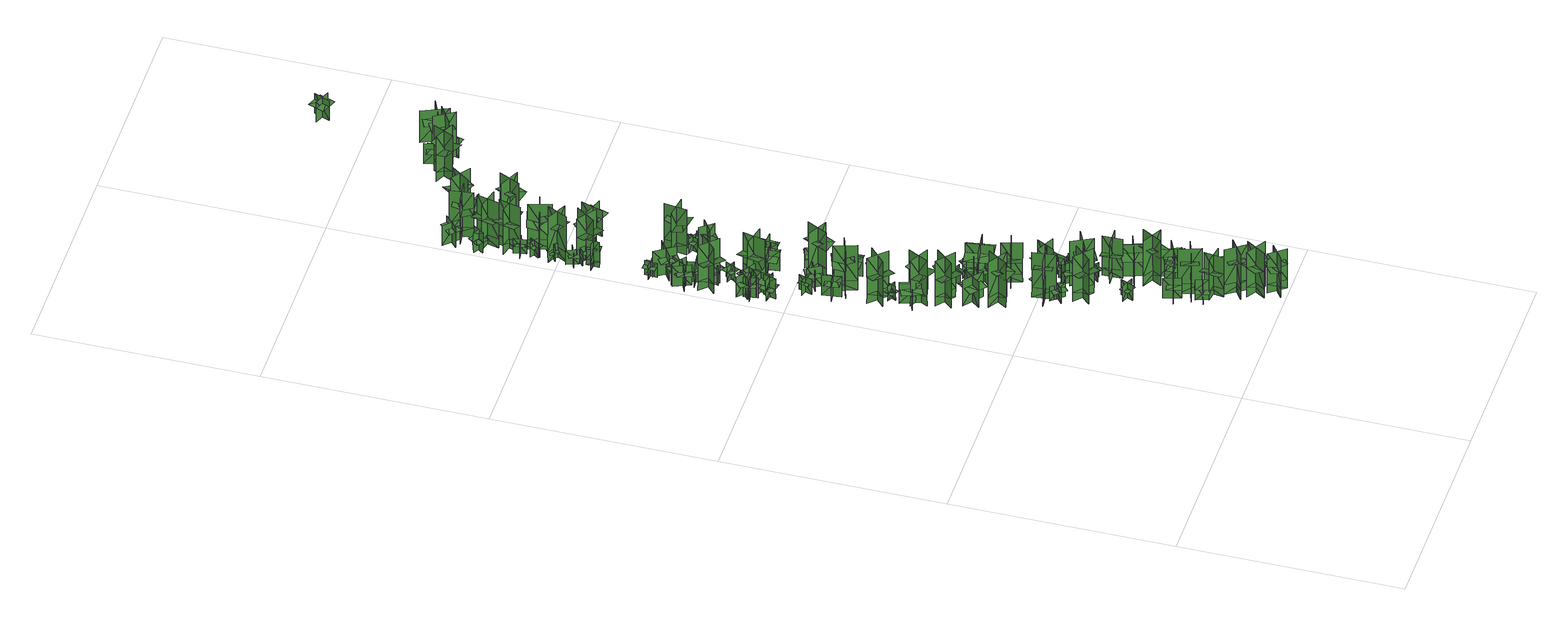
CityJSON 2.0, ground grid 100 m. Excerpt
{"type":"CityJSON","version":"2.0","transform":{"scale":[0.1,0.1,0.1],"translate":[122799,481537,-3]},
"CityObjects":{
"tree1":{"type":"SolitaryVegetationObject","geometry":[{"type":"MultiSurface","lod":"1","boundaries":[[[0,1,2]],[[0,2,3]],[[4,5,6]],[[4,6,7]],[[8,9,5]],[[8,5,4]],[[10,11,1]],[[10,1,0]],[[12,13,14]],[[12,14,15]],[[16,17,18]],[[16,18,19]]]}]},
"tree2":{"type":"SolitaryVegetationObject","geometry":[{"type":"MultiSurface","lod":"1","boundaries":[[[20,21,22]],[[20,22,23]],[[24,25,26]],[[24,26,27]],[[28,29,30]],[[28,30,31]],[[28,31,32]],[[28,32,33]]]}]},
"tree3":{"type":"SolitaryVegetationObject","geometry":[{"type":"MultiSurface","lod":"1","boundaries":[[[34,35,36]],[[34,36,37]],[[38,39,40]],[[38,40,41]],[[42,43,44]],[[42,44,45]],[[42,45,46]],[[42,46,47]]]}]},
"tree4":{"type":"SolitaryVegetationObject","geometry":[{"type":"MultiSurface","lod":"1","boundaries":[[[48,49,50]],[[48,50,51]],[[52,53,54]],[[52,54,55]],[[56,57,53]],[[56,53,52]],[[58,59,49]],[[58,49,48]],[[60,61,62]],[[60,62,63]],[[64,65,66]],[[64,66,67]]]}]},
"tree5":{"type":"SolitaryVegetationObject","geometry":[{"type":"MultiSurface","lod":"1","boundaries":[[[68,69,70]],[[68,70,71]],[[72,73,74]],[[72,74,75]],[[76,77,73]],[[76,73,72]],[[78,79,69]],[[78,69,68]],[[68,69,80]],[[68,80,81]],[[68,82,83]],[[68,83,69]]]}]},
"tree6":{"type":"SolitaryVegetationObject","geometry":[{"type":"MultiSurface","lod":"1","boundaries":[[[84,85,86]],[[84,86,87]],[[88,89,90]],[[88,90,91]],[[92,93,89]],[[92,89,88]],[[94,95,85]],[[94,85,84]],[[96,97,98]],[[96,98,99]],[[100,101,102]],[[100,102,103]]]}]},
"tree7":{"type":"SolitaryVegetationObject","geometry":[{"type":"MultiSurface","lod":"1","boundaries":[[[104,105,106]],[[104,106,107]],[[108,109,110]],[[108,110,111]],[[112,113,109]],[[112,109,108]],[[114,115,105]],[[114,105,104]],[[116,117,118]],[[116,118,119]],[[120,121,122]],[[120,122,123]]]}]},
"tree8":{"type":"SolitaryVegetationObject","geometry":[{"type":"MultiSurface","lod":"1","boundaries":[[[124,125,126]],[[124,126,127]],[[128,129,130]],[[128,130,131]],[[132,133,129]],[[132,129,128]],[[134,135,125]],[[134,125,124]],[[136,137,138]],[[136,138,139]],[[140,141,142]],[[140,142,143]]]}]},
"tree9":{"type":"SolitaryVegetationObject","geometry":[{"type":"MultiSurface","lod":"1","boundaries":[[[144,145,146]],[[144,146,147]],[[148,149,150]],[[148,150,151]],[[152,153,154]],[[152,154,155]],[[152,155,156]],[[152,156,157]]]}]},
"tree10":{"type":"SolitaryVegetationObject","geometry":[{"type":"MultiSurface","lod":"1","boundaries":[[[158,159,160]],[[158,160,161]],[[162,163,164]],[[162,164,165]],[[166,167,168]],[[166,168,169]],[[166,169,170]],[[166,170,171]]]}]},
"tree11":{"type":"SolitaryVegetationObject","geometry":[{"type":"MultiSurface","lod":"1","boundaries":[[[172,173,174]],[[172,174,175]],[[176,177,178]],[[176,178,179]],[[180,181,177]],[[180,177,176]],[[182,183,173]],[[182,173,172]],[[184,185,186]],[[184,186,187]],[[188,189,190]],[[188,190,191]]]}]},
"tree12":{"type":"SolitaryVegetationObject","geometry":[{"type":"MultiSurface","lod":"1","boundaries":[[[192,193,194]],[[192,194,195]],[[196,197,198]],[[196,198,199]],[[200,201,202]],[[200,202,203]],[[200,203,204]],[[200,204,205]]]}]},
"tree13":{"type":"SolitaryVegetationObject","geometry":[{"type":"MultiSurface","lod":"1","boundaries":[[[206,207,208]],[[206,208,209]],[[210,211,212]],[[210,212,213]],[[214,215,211]],[[214,211,210]],[[216,217,207]],[[216,207,206]],[[206,207,218]],[[206,218,219]],[[206,220,221]],[[206,221,207]]]}]},
"tree14":{"type":"SolitaryVegetationObject","geometry":[{"type":"MultiSurface","lod":"1","boundaries":[[[222,223,224]],[[222,224,225]],[[226,227,228]],[[226,228,229]],[[230,231,227]],[[230,227,226]],[[232,233,223]],[[232,223,222]],[[234,235,236]],[[234,236,237]],[[238,239,240]],[[238,240,241]]]}]},
"tree15":{"type":"SolitaryVegetationObject","geometry":[{"type":"MultiSurface","lod":"1","boundaries":[[[242,243,244]],[[242,244,245]],[[246,247,248]],[[246,248,249]],[[250,251,247]],[[250,247,246]],[[252,253,243]],[[252,243,242]],[[254,255,256]],[[254,256,257]],[[258,259,260]],[[258,260,261]]]}]},
"tree16":{"type":"SolitaryVegetationObject","geometry":[{"type":"MultiSurface","lod":"1","boundaries":[[[262,263,264]],[[262,264,265]],[[266,267,268]],[[266,268,269]],[[270,271,267]],[[270,267,266]],[[272,273,263]],[[272,263,262]],[[262,263,274]],[[262,274,275]],[[262,276,277]],[[262,277,263]]]}]},
"tree17":{"type":"SolitaryVegetationObject","geometry":[{"type":"MultiSurface","lod":"1","boundaries":[[[278,279,280]],[[278,280,281]],[[282,283,284]],[[282,284,285]],[[286,287,288]],[[286,288,289]],[[286,289,290]],[[286,290,291]]]}]},
"tree18":{"type":"SolitaryVegetationObject","geometry":[{"type":"MultiSurface","lod":"1","boundaries":[[[292,293,294]],[[292,294,295]],[[296,297,298]],[[296,298,299]],[[300,301,297]],[[300,297,296]],[[302,303,293]],[[302,293,292]],[[304,305,306]],[[304,306,307]],[[308,309,310]],[[308,310,311]]]}]},
"tree19":{"type":"SolitaryVegetationObject","geometry":[{"type":"MultiSurface","lod":"1","boundaries":[[[312,313,314]],[[312,314,315]],[[316,317,318]],[[316,318,319]],[[320,321,317]],[[320,317,316]],[[322,323,313]],[[322,313,312]],[[324,325,326]],[[324,326,327]],[[328,329,330]],[[328,330,331]]]}]},
"tree20":{"type":"SolitaryVegetationObject","geometry":[{"type":"MultiSurface","lod":"1","boundaries":[[[332,333,334]],[[332,334,335]],[[336,337,338]],[[336,338,339]],[[340,341,342]],[[340,342,343]],[[340,344,345]],[[340,345,341]]]}]},
"tree21":{"type":"SolitaryVegetationObject","geometry":[{"type":"MultiSurface","lod":"1","boundaries":[[[346,347,348]],[[346,348,349]],[[350,351,352]],[[350,352,353]],[[354,355,351]],[[354,351,350]],[[356,357,347]],[[356,347,346]],[[358,359,360]],[[358,360,361]],[[362,363,364]],[[362,364,365]]]}]},
"tree22":{"type":"SolitaryVegetationObject","geometry":[{"type":"MultiSurface","lod":"1","boundaries":[[[366,367,368]],[[366,368,369]],[[370,371,372]],[[370,372,373]],[[374,375,376]],[[374,376,377]],[[374,378,379]],[[374,379,375]]]}]},
"tree23":{"type":"SolitaryVegetationObject","geometry":[{"type":"MultiSurface","lod":"1","boundaries":[[[380,381,382]],[[380,382,383]],[[384,385,386]],[[384,386,387]],[[388,389,385]],[[388,385,384]],[[390,391,381]],[[390,381,380]],[[392,393,394]],[[392,394,395]],[[396,397,398]],[[396,398,399]]]}]},
"tree24":{"type":"SolitaryVegetationObject","geometry":[{"type":"MultiSurface","lod":"1","boundaries":[[[400,401,402]],[[400,402,403]],[[404,405,406]],[[404,406,407]],[[408,409,410]],[[408,410,411]],[[408,411,412]],[[408,412,413]]]}]},
"tree25":{"type":"SolitaryVegetationObject","geometry":[{"type":"MultiSurface","lod":"1","boundaries":[[[414,415,416]],[[414,416,417]],[[418,419,420]],[[418,420,421]],[[422,423,424]],[[422,424,425]],[[422,425,426]],[[422,426,427]]]}]},
"tree26":{"type":"SolitaryVegetationObject","geometry":[{"type":"MultiSurface","lod":"1","boundaries":[[[428,429,430]],[[428,430,431]],[[432,433,434]],[[432,434,435]],[[436,437,433]],[[436,433,432]],[[438,439,429]],[[438,429,428]],[[428,429,440]],[[428,440,441]],[[428,442,443]],[[428,443,429]]]}]},
"tree27":{"type":"SolitaryVegetationObject","geometry":[{"type":"MultiSurface","lod":"1","boundaries":[[[444,445,446]],[[444,446,447]],[[448,449,450]],[[448,450,451]],[[452,453,449]],[[452,449,448]],[[454,455,445]],[[454,445,444]],[[456,457,458]],[[456,458,459]],[[460,461,462]],[[460,462,463]]]}]},
"tree28":{"type":"SolitaryVegetationObject","geometry":[{"type":"MultiSurface","lod":"1","boundaries":[[[464,465,466]],[[464,466,467]],[[468,469,470]],[[468,470,471]],[[472,473,469]],[[472,469,468]],[[474,475,465]],[[474,465,464]],[[476,477,478]],[[476,478,479]],[[480,481,482]],[[480,482,483]]]}]},
"tree29":{"type":"SolitaryVegetationObject","geometry":[{"type":"MultiSurface","lod":"1","boundaries":[[[484,485,486]],[[484,486,487]],[[488,489,490]],[[488,490,491]],[[492,493,494]],[[492,494,495]],[[492,496,497]],[[492,497,493]]]}]},
"tree30":{"type":"SolitaryVegetationObject","geometry":[{"type":"MultiSurface","lod":"1","boundaries":[[[498,499,500]],[[498,500,501]],[[502,503,504]],[[502,504,505]],[[506,507,508]],[[506,508,509]],[[506,510,511]],[[506,511,507]]]}]},
"tree31":{"type":"SolitaryVegetationObject","geometry":[{"type":"MultiSurface","lod":"1","boundaries":[[[512,513,514]],[[512,514,515]],[[516,517,518]],[[516,518,519]],[[520,521,517]],[[520,517,516]],[[522,523,513]],[[522,513,512]],[[524,525,526]],[[524,526,527]],[[528,529,530]],[[528,530,531]]]}]},
"tree32":{"type":"SolitaryVegetationObject","geometry":[{"type":"MultiSurface","lod":"1","boundaries":[[[532,533,534]],[[532,534,535]],[[536,537,538]],[[536,538,539]],[[540,541,537]],[[540,537,536]],[[542,543,533]],[[542,533,532]],[[544,545,546]],[[544,546,547]],[[548,549,550]],[[548,550,551]]]}]},
"tree33":{"type":"SolitaryVegetationObject","geometry":[{"type":"MultiSurface","lod":"1","boundaries":[[[552,553,554]],[[552,554,555]],[[556,557,558]],[[556,558,559]],[[560,561,562]],[[560,562,563]],[[560,563,564]],[[560,564,565]]]}]},
"tree34":{"type":"SolitaryVegetationObject","geometry":[{"type":"MultiSurface","lod":"1","boundaries":[[[566,567,568]],[[566,568,569]],[[570,571,572]],[[570,572,573]],[[574,575,576]],[[574,576,577]],[[574,575,578]],[[574,578,579]]]}]},
"tree35":{"type":"SolitaryVegetationObject","geometry":[{"type":"MultiSurface","lod":"1","boundaries":[[[580,581,582]],[[580,582,583]],[[584,585,586]],[[584,586,587]],[[588,589,590]],[[588,590,591]],[[588,592,593]],[[588,593,589]]]}]},
"tree36":{"type":"SolitaryVegetationObject","geometry":[{"type":"MultiSurface","lod":"1","boundaries":[[[594,595,596]],[[594,596,597]],[[598,599,600]],[[598,600,601]],[[602,603,604]],[[602,604,605]],[[602,605,606]],[[602,606,607]]]}]},
"tree37":{"type":"SolitaryVegetationObject","geometry":[{"type":"MultiSurface","lod":"1","boundaries":[[[608,609,610]],[[608,610,611]],[[612,613,614]],[[612,614,615]],[[616,617,618]],[[616,618,619]],[[616,620,621]],[[616,621,617]]]}]},
"tree38":{"type":"SolitaryVegetationObject","geometry":[{"type":"MultiSurface","lod":"1","boundaries":[[[622,623,624]],[[622,624,625]],[[626,627,628]],[[626,628,629]],[[630,631,632]],[[630,632,633]],[[630,634,635]],[[630,635,631]]]}]},
"tree39":{"type":"SolitaryVegetationObject","geometry":[{"type":"MultiSurface","lod":"1","boundaries":[[[636,637,638]],[[636,638,639]],[[640,641,642]],[[640,642,643]],[[644,645,646]],[[644,646,647]],[[644,647,648]],[[644,648,649]]]}]},
"tree40":{"type":"SolitaryVegetationObject","geometry":[{"type":"MultiSurface","lod":"1","boundaries":[[[650,651,652]],[[650,652,653]],[[654,655,656]],[[654,656,657]],[[658,659,660]],[[658,660,661]],[[658,659,662]],[[658,662,663]]]}]},
"tree41":{"type":"SolitaryVegetationObject","geometry":[{"type":"MultiSurface","lod":"1","boundaries":[[[664,665,666]],[[664,666,667]],[[668,669,670]],[[668,670,671]],[[672,673,669]],[[672,669,668]],[[674,675,665]],[[674,665,664]],[[676,677,678]],[[676,678,679]],[[680,681,682]],[[680,682,683]]]}]},
"tree42":{"type":"SolitaryVegetationObject","geometry":[{"type":"MultiSurface","lod":"1","boundaries":[[[684,685,686]],[[684,686,687]],[[688,689,690]],[[688,690,691]],[[692,693,694]],[[692,694,695]],[[692,696,697]],[[692,697,693]]]}]},
"tree43":{"type":"SolitaryVegetationObject","geometry":[{"type":"MultiSurface","lod":"1","boundaries":[[[698,699,700]],[[698,700,701]],[[702,703,704]],[[702,704,705]],[[706,707,703]],[[706,703,702]],[[708,709,699]],[[708,699,698]],[[698,699,710]],[[698,710,711]],[[698,712,713]],[[698,713,699]]]}]},
"tree44":{"type":"SolitaryVegetationObject","geometry":[{"type":"MultiSurface","lod":"1","boundaries":[[[714,715,716]],[[714,716,717]],[[718,719,720]],[[718,720,721]],[[722,723,719]],[[722,719,718]],[[724,725,715]],[[724,715,714]],[[726,727,728]],[[726,728,729]],[[730,731,732]],[[730,732,733]]]}]},
"tree45":{"type":"SolitaryVegetationObject","geometry":[{"type":"MultiSurface","lod":"1","boundaries":[[[734,735,736]],[[734,736,737]],[[738,739,740]],[[738,740,741]],[[742,743,744]],[[742,744,745]],[[742,745,746]],[[742,746,747]]]}]},
"tree46":{"type":"SolitaryVegetationObject","geometry":[{"type":"MultiSurface","lod":"1","boundaries":[[[748,749,750]],[[748,750,751]],[[752,753,754]],[[752,754,755]],[[756,757,758]],[[756,758,759]],[[756,757,760]],[[756,760,761]]]}]},
"tree47":{"type":"SolitaryVegetationObject","geometry":[{"type":"MultiSurface","lod":"1","boundaries":[[[762,763,764]],[[762,764,765]],[[766,767,768]],[[766,768,769]],[[770,771,772]],[[770,772,773]],[[770,771,774]],[[770,774,775]]]}]},
"tree48":{"type":"SolitaryVegetationObject","geometry":[{"type":"MultiSurface","lod":"1","boundaries":[[[776,777,778]],[[776,778,779]],[[780,781,782]],[[780,782,783]],[[784,785,781]],[[784,781,780]],[[786,787,777]],[[786,777,776]],[[788,789,790]],[[788,790,791]],[[792,793,794]],[[792,794,795]]]}]},
"tree49":{"type":"SolitaryVegetationObject","geometry":[{"type":"MultiSurface","lod":"1","boundaries":[[[796,797,798]],[[796,798,799]],[[800,801,802]],[[800,802,803]],[[804,805,806]],[[804,806,807]],[[804,807,808]],[[804,808,809]]]}]},
"tree50":{"type":"SolitaryVegetationObject","geometry":[{"type":"MultiSurface","lod":"1","boundaries":[[[810,811,812]],[[810,812,813]],[[814,815,816]],[[814,816,817]],[[818,819,820]],[[818,820,821]],[[818,819,822]],[[818,822,823]]]}]},
"tree51":{"type":"SolitaryVegetationObject","geometry":[{"type":"MultiSurface","lod":"1","boundaries":[[[824,825,826]],[[824,826,827]],[[828,829,830]],[[828,830,831]],[[832,833,834]],[[832,834,835]],[[832,836,837]],[[832,837,833]]]}]},
"tree52":{"type":"SolitaryVegetationObject","geometry":[{"type":"MultiSurface","lod":"1","boundaries":[[[838,839,840]],[[838,840,841]],[[842,843,844]],[[842,844,845]],[[846,847,848]],[[846,848,849]],[[846,850,851]],[[846,851,847]]]}]},
"tree53":{"type":"SolitaryVegetationObject","geometry":[{"type":"MultiSurface","lod":"1","boundaries":[[[852,853,854]],[[852,854,855]],[[856,857,858]],[[856,858,859]],[[860,861,862]],[[860,862,863]],[[860,864,865]],[[860,865,861]]]}]},
"tree54":{"type":"SolitaryVegetationObject","geometry":[{"type":"MultiSurface","lod":"1","boundaries":[[[866,867,868]],[[866,868,869]],[[870,871,872]],[[870,872,873]],[[874,875,876]],[[874,876,877]],[[874,878,879]],[[874,879,875]]]}]},
"tree55":{"type":"SolitaryVegetationObject","geometry":[{"type":"MultiSurface","lod":"1","boundaries":[[[880,881,882]],[[880,882,883]],[[884,885,886]],[[884,886,887]],[[888,889,890]],[[888,890,891]],[[888,891,892]],[[888,892,893]]]}]},
"tree56":{"type":"SolitaryVegetationObject","geometry":[{"type":"MultiSurface","lod":"1","boundaries":[[[894,895,896]],[[894,896,897]],[[898,899,900]],[[898,900,901]],[[902,903,904]],[[902,904,905]],[[902,905,906]],[[902,906,907]]]}]},
"tree57":{"type":"SolitaryVegetationObject","geometry":[{"type":"MultiSurface","lod":"1","boundaries":[[[908,909,910]],[[908,910,911]],[[912,913,914]],[[912,914,915]],[[916,917,918]],[[916,918,919]],[[916,919,920]],[[916,920,921]]]}]},
"tree58":{"type":"SolitaryVegetationObject","geometry":[{"type":"MultiSurface","lod":"1","boundaries":[[[922,923,924]],[[922,924,925]],[[926,927,928]],[[926,928,929]],[[930,931,932]],[[930,932,933]],[[930,933,934]],[[930,934,935]]]}]},
"tree59":{"type":"SolitaryVegetationObject","geometry":[{"type":"MultiSurface","lod":"1","boundaries":[[[936,937,938]],[[936,938,939]],[[940,941,942]],[[940,942,943]],[[944,945,941]],[[944,941,940]],[[946,947,937]],[[946,937,936]],[[948,949,950]],[[948,950,951]],[[952,953,954]],[[952,954,955]]]}]},
"tree60":{"type":"SolitaryVegetationObject","geometry":[{"type":"MultiSurface","lod":"1","boundaries":[[[956,957,958]],[[956,958,959]],[[960,961,962]],[[960,962,963]],[[964,965,966]],[[964,966,967]],[[964,967,968]],[[964,968,969]]]}]},
"tree61":{"type":"SolitaryVegetationObject","geometry":[{"type":"MultiSurface","lod":"1","boundaries":[[[970,971,972]],[[970,972,973]],[[974,975,976]],[[974,976,977]],[[978,979,980]],[[978,980,981]],[[978,982,983]],[[978,983,979]]]}]},
"tree62":{"type":"SolitaryVegetationObject","geometry":[{"type":"MultiSurface","lod":"1","boundaries":[[[984,985,986]],[[984,986,987]],[[988,989,990]],[[988,990,991]],[[992,993,994]],[[992,994,995]],[[992,996,997]],[[992,997,993]]]}]},
"tree63":{"type":"SolitaryVegetationObject","geometry":[{"type":"MultiSurface","lod":"1","boundaries":[[[998,999,1000]],[[998,1000,1001]],[[1002,1003,1004]],[[1002,1004,1005]],[[1006,1007,1003]],[[1006,1003,1002]],[[1008,1009,999]],[[1008,999,998]],[[1010,1011,1012]],[[1010,1012,1013]],[[1014,1015,1016]],[[1014,1016,1017]]]}]},
"tree64":{"type":"SolitaryVegetationObject","geometry":[{"type":"MultiSurface","lod":"1","boundaries":[[[1018,1019,1020]],[[1018,1020,1021]],[[1022,1023,1024]],[[1022,1024,1025]],[[1026,1027,1028]],[[1026,1028,1029]],[[1026,1029,1030]],[[1026,1030,1031]]]}]},
"tree65":{"type":"SolitaryVegetationObject","geometry":[{"type":"MultiSurface","lod":"1","boundaries":[[[1032,1033,1034]],[[1032,1034,1035]],[[1036,1037,1038]],[[1036,1038,1039]],[[1040,1041,1042]],[[1040,1042,1043]],[[1040,1044,1045]],[[1040,1045,1041]]]}]},
"tree66":{"type":"SolitaryVegetationObject","geometry":[{"type":"MultiSurface","lod":"1","boundaries":[[[1046,1047,1048]],[[1046,1048,1049]],[[1050,1051,1052]],[[1050,1052,1053]],[[1054,1055,1056]],[[1054,1056,1057]],[[1054,1057,1058]],[[1054,1058,1059]]]}]},
"tree67":{"type":"SolitaryVegetationObject","geometry":[{"type":"MultiSurface","lod":"1","boundaries":[[[1060,1061,1062]],[[1060,1062,1063]],[[1064,1065,1066]],[[1064,1066,1067]],[[1068,1069,1065]],[[1068,1065,1064]],[[1070,1071,1061]],[[1070,1061,1060]],[[1072,1073,1074]],[[1072,1074,1075]],[[1076,1077,1078]],[[1076,1078,1079]]]}]},
"tree68":{"type":"SolitaryVegetationObject","geometry":[{"type":"MultiSurface","lod":"1","boundaries":[[[1080,1081,1082]],[[1080,1082,1083]],[[1084,1085,1086]],[[1084,1086,1087]],[[1088,1089,1085]],[[1088,1085,1084]],[[1090,1091,1081]],[[1090,1081,1080]],[[1080,1081,1092]],[[1080,1092,1093]],[[1080,1094,1095]],[[1080,1095,1081]]]}]},
"tree69":{"type":"SolitaryVegetationObject","geometry":[{"type":"MultiSurface","lod":"1","boundaries":[[[1096,1097,1098]],[[1096,1098,1099]],[[1100,1101,1102]],[[1100,1102,1103]],[[1104,1105,1101]],[[1104,1101,1100]],[[1106,1107,1097]],[[1106,1097,1096]],[[1108,1109,1110]],[[1108,1110,1111]],[[1112,1113,1114]],[[1112,1114,1115]]]}]},
"tree70":{"type":"SolitaryVegetationObject","geometry":[{"type":"MultiSurface","lod":"1","boundaries":[[[1116,1117,1118]],[[1116,1118,1119]],[[1120,1121,1122]],[[1120,1122,1123]],[[1124,1125,1121]],[[1124,1121,1120]],[[1126,1127,1117]],[[1126,1117,1116]],[[1128,1129,1130]],[[1128,1130,1131]],[[1132,1133,1134]],[[1132,1134,1135]]]}]},
"tree71":{"type":"SolitaryVegetationObject","geometry":[{"type":"MultiSurface","lod":"1","boundaries":[[[1136,1137,1138]],[[1136,1138,1139]],[[1140,1141,1142]],[[1140,1142,1143]],[[1144,1145,1146]],[[1144,1146,1147]],[[1144,1148,1149]],[[1144,1149,1145]]]}]},
"tree72":{"type":"SolitaryVegetationObject","geometry":[{"type":"MultiSurface","lod":"1","boundaries":[[[1150,1151,1152]],[[1150,1152,1153]],[[1154,1155,1156]],[[1154,1156,1157]],[[1158,1159,1160]],[[1158,1160,1161]],[[1158,1161,1162]],[[1158,1162,1163]]]}]},
"tree73":{"type":"SolitaryVegetationObject","geometry":[{"type":"MultiSurface","lod":"1","boundaries":[[[1164,1165,1166]],[[1164,1166,1167]],[[1168,1169,1170]],[[1168,1170,1171]],[[1172,1173,1169]],[[1172,1169,1168]],[[1174,1175,1165]],[[1174,1165,1164]],[[1176,1177,1178]],[[1176,1178,1179]],[[1180,1181,1182]],[[1180,1182,1183]]]}]},
"tree74":{"type":"SolitaryVegetationObject","geometry":[{"type":"MultiSurface","lod":"1","boundaries":[[[1184,1185,1186]],[[1184,1186,1187]],[[1188,1189,1190]],[[1188,1190,1191]],[[1192,1193,1194]],[[1192,1194,1195]],[[1192,1195,1196]],[[1192,1196,1197]]]}]},
"tree75":{"type":"SolitaryVegetationObject","geometry":[{"type":"MultiSurface","lod":"1","boundaries":[[[1198,1199,1200]],[[1198,1200,1201]],[[1202,1203,1204]],[[1202,1204,1205]],[[1206,1207,1203]],[[1206,1203,1202]],[[1208,1209,1199]],[[1208,1199,1198]],[[1210,1211,1212]],[[1210,1212,1213]],[[1214,1215,1216]],[[1214,1216,1217]]]}]},
"tree76":{"type":"SolitaryVegetationObject","geometry":[{"type":"MultiSurface","lod":"1","boundaries":[[[1218,1219,1220]],[[1218,1220,1221]],[[1222,1223,1224]],[[1222,1224,1225]],[[1226,1227,1228]],[[1226,1228,1229]],[[1226,1229,1230]],[[1226,1230,1231]]]}]},
"tree77":{"type":"SolitaryVegetationObject","geometry":[{"type":"MultiSurface","lod":"1","boundaries":[[[1232,1233,1234]],[[1232,1234,1235]],[[1236,1237,1238]],[[1236,1238,1239]],[[1240,1241,1237]],[[1240,1237,1236]],[[1242,1243,1233]],[[1242,1233,1232]],[[1244,1245,1246]],[[1244,1246,1247]],[[1248,1249,1250]],[[1248,1250,1251]]]}]},
"tree78":{"type":"SolitaryVegetationObject","geometry":[{"type":"MultiSurface","lod":"1","boundaries":[[[1252,1253,1254]],[[1252,1254,1255]],[[1256,1257,1258]],[[1256,1258,1259]],[[1260,1261,1257]],[[1260,1257,1256]],[[1262,1263,1253]],[[1262,1253,1252]],[[1252,1253,1264]],[[1252,1264,1265]],[[1252,1266,1267]],[[1252,1267,1253]]]}]},
"tree79":{"type":"SolitaryVegetationObject","geometry":[{"type":"MultiSurface","lod":"1","boundaries":[[[1268,1269,1270]],[[1268,1270,1271]],[[1272,1273,1274]],[[1272,1274,1275]],[[1276,1277,1273]],[[1276,1273,1272]],[[1278,1279,1269]],[[1278,1269,1268]],[[1280,1281,1282]],[[1280,1282,1283]],[[1284,1285,1286]],[[1284,1286,1287]]]}]},
"tree80":{"type":"SolitaryVegetationObject","geometry":[{"type":"MultiSurface","lod":"1","boundaries":[[[1288,1289,1290]],[[1288,1290,1291]],[[1292,1293,1294]],[[1292,1294,1295]],[[1296,1297,1298]],[[1296,1298,1299]],[[1296,1300,1301]],[[1296,1301,1297]]]}]},
"tree81":{"type":"SolitaryVegetationObject","geometry":[{"type":"MultiSurface","lod":"1","boundaries":[[[1302,1303,1304]],[[1302,1304,1305]],[[1306,1307,1308]],[[1306,1308,1309]],[[1310,1311,1312]],[[1310,1312,1313]],[[1310,1314,1315]],[[1310,1315,1311]]]}]},
"tree82":{"type":"SolitaryVegetationObject","geometry":[{"type":"MultiSurface","lod":"1","boundaries":[[[1316,1317,1318]],[[1316,1318,1319]],[[1320,1321,1322]],[[1320,1322,1323]],[[1324,1325,1321]],[[1324,1321,1320]],[[1326,1327,1317]],[[1326,1317,1316]],[[1328,1329,1330]],[[1328,1330,1331]],[[1332,1333,1334]],[[1332,1334,1335]]]}]},
"tree83":{"type":"SolitaryVegetationObject","geometry":[{"type":"MultiSurface","lod":"1","boundaries":[[[1336,1337,1338]],[[1336,1338,1339]],[[1340,1341,1342]],[[1340,1342,1343]],[[1344,1345,1346]],[[1344,1346,1347]],[[1344,1347,1348]],[[1344,1348,1349]]]}]},
"tree84":{"type":"SolitaryVegetationObject","geometry":[{"type":"MultiSurface","lod":"1","boundaries":[[[1350,1351,1352]],[[1350,1352,1353]],[[1354,1355,1356]],[[1354,1356,1357]],[[1358,1359,1355]],[[1358,1355,1354]],[[1360,1361,1351]],[[1360,1351,1350]],[[1362,1363,1364]],[[1362,1364,1365]],[[1366,1367,1368]],[[1366,1368,1369]]]}]},
"tree85":{"type":"SolitaryVegetationObject","geometry":[{"type":"MultiSurface","lod":"1","boundaries":[[[1370,1371,1372]],[[1370,1372,1373]],[[1374,1375,1376]],[[1374,1376,1377]],[[1378,1379,1375]],[[1378,1375,1374]],[[1380,1381,1371]],[[1380,1371,1370]],[[1382,1383,1384]],[[1382,1384,1385]],[[1386,1387,1388]],[[1386,1388,1389]]]}]},
"tree86":{"type":"SolitaryVegetationObject","geometry":[{"type":"MultiSurface","lod":"1","boundaries":[[[1390,1391,1392]],[[1390,1392,1393]],[[1394,1395,1396]],[[1394,1396,1397]],[[1398,1399,1400]],[[1398,1400,1401]],[[1398,1401,1402]],[[1398,1402,1403]]]}]},
"tree87":{"type":"SolitaryVegetationObject","geometry":[{"type":"MultiSurface","lod":"1","boundaries":[[[1404,1405,1406]],[[1404,1406,1407]],[[1408,1409,1410]],[[1408,1410,1411]],[[1412,1413,1409]],[[1412,1409,1408]],[[1414,1415,1405]],[[1414,1405,1404]],[[1416,1417,1418]],[[1416,1418,1419]],[[1420,1421,1422]],[[1420,1422,1423]]]}]},
"tree88":{"type":"SolitaryVegetationObject","geometry":[{"type":"MultiSurface","lod":"1","boundaries":[[[1424,1425,1426]],[[1424,1426,1427]],[[1428,1429,1430]],[[1428,1430,1431]],[[1432,1433,1434]],[[1432,1434,1435]],[[1432,1436,1437]],[[1432,1437,1433]]]}]},
"tree89":{"type":"SolitaryVegetationObject","geometry":[{"type":"MultiSurface","lod":"1","boundaries":[[[1438,1439,1440]],[[1438,1440,1441]],[[1442,1443,1444]],[[1442,1444,1445]],[[1446,1447,1443]],[[1446,1443,1442]],[[1448,1449,1439]],[[1448,1439,1438]],[[1450,1451,1452]],[[1450,1452,1453]],[[1454,1455,1456]],[[1454,1456,1457]]]}]},
"tree90":{"type":"SolitaryVegetationObject","geometry":[{"type":"MultiSurface","lod":"1","boundaries":[[[1458,1459,1460]],[[1458,1460,1461]],[[1462,1463,1464]],[[1462,1464,1465]],[[1466,1467,1468]],[[1466,1468,1469]],[[1466,1469,1470]],[[1466,1470,1471]]]}]},
"tree91":{"type":"SolitaryVegetationObject","geometry":[{"type":"MultiSurface","lod":"1","boundaries":[[[1472,1473,1474]],[[1472,1474,1475]],[[1476,1477,1478]],[[1476,1478,1479]],[[1480,1481,1482]],[[1480,1482,1483]],[[1480,1484,1485]],[[1480,1485,1481]]]}]},
"tree92":{"type":"SolitaryVegetationObject","geometry":[{"type":"MultiSurface","lod":"1","boundaries":[[[1486,1487,1488]],[[1486,1488,1489]],[[1490,1491,1492]],[[1490,1492,1493]],[[1494,1495,1496]],[[1494,1496,1497]],[[1494,1497,1498]],[[1494,1498,1499]]]}]}
},
"vertices":[
[295,1335,60],[215,1401,60],[216,1402,255],[296,1336,255],[288,1413,60],[222,1333,60],[222,1333,255],[289,1412,255],[289,1412,9],[222,1333,9],[296,1336,9],[216,1402,9],[295,1336,155],[216,1402,155],[182,1361,174],[262,1295,174],[227,1393,186],[287,1344,186],[312,1374,196],[252,1423,196],
[256,1522,8],[162,1487,8],[162,1487,116],[256,1522,116],[191,1552,8],[226,1458,8],[226,1458,116],[191,1552,116],[192,1548,86],[151,1532,86],[183,1446,86],[224,1461,86],[265,1477,86],[233,1563,86],
[250,1290,8],[331,1224,8],[331,1224,147],[250,1290,147],[257,1224,8],[257,1224,147],[323,1304,147],[323,1304,8],[257,1224,103],[290,1196,103],[344,1260,103],[310,1288,103],[276,1316,103],[223,1251,103],
[278,1452,61],[186,1500,61],[187,1502,255],[279,1454,255],[255,1527,61],[207,1435,61],[208,1435,255],[256,1527,255],[256,1527,9],[208,1435,9],[279,1454,9],[187,1502,9],[279,1453,156],[187,1501,156],[163,1454,174],[254,1406,174],[199,1495,186],[269,1459,186],[287,1494,197],[217,1530,197],
[540,326,60],[596,345,60],[586,375,60],[529,355,60],[557,363,60],[576,307,60],[580,308,114],[560,365,114],[560,365,5],[580,308,5],[540,324,5],[596,343,5],[596,345,114],[540,326,114],[549,298,60],[606,317,60],
[344,1201,62],[288,1113,62],[286,1114,256],[342,1202,256],[267,1184,62],[354,1128,62],[355,1129,256],[268,1185,256],[268,1185,10],[355,1129,10],[342,1202,10],[286,1114,10],[343,1201,157],[287,1114,157],[331,1086,176],[387,1173,176],[294,1126,187],[336,1192,187],[303,1213,198],[261,1147,198],
[225,1606,59],[154,1681,59],[155,1682,254],[227,1607,254],[228,1684,60],[153,1613,60],[153,1612,254],[228,1683,254],[228,1683,8],[153,1612,8],[227,1607,8],[155,1682,8],[226,1607,154],[155,1682,154],[116,1645,173],[188,1570,173],[165,1671,185],[219,1615,185],[247,1643,196],[193,1699,196],
[477,783,61],[401,853,61],[402,855,256],[478,785,256],[474,862,62],[404,785,62],[405,785,256],[475,861,256],[475,861,10],[405,785,10],[478,785,10],[402,855,10],[478,784,156],[401,854,156],[366,815,175],[442,745,175],[412,845,187],[469,792,187],[496,821,198],[438,874,198],
[504,445,9],[583,467,9],[583,467,117],[504,445,117],[550,420,9],[550,420,117],[528,498,117],[528,498,9],[550,420,83],[582,429,83],[565,491,83],[533,482,83],[500,474,83],[517,411,83],
[380,949,9],[426,894,9],[426,894,87],[380,949,87],[376,898,9],[431,944,9],[431,944,87],[376,898,87],[378,900,65],[398,876,65],[449,918,65],[429,942,65],[409,966,65],[358,924,65],
[382,1026,63],[394,923,63],[393,923,258],[380,1026,258],[333,964,64],[436,977,64],[436,978,258],[333,965,258],[333,965,12],[436,978,12],[380,1026,12],[393,923,12],[381,1026,158],[393,923,158],[446,929,177],[433,1032,177],[391,937,189],[381,1014,189],[342,1009,200],[352,932,200],
[465,654,7],[521,630,7],[521,630,89],[465,654,89],[481,614,7],[505,671,7],[505,671,89],[481,614,89],[484,620,58],[507,611,58],[524,651,58],[501,660,58],[477,670,58],[461,630,58],
[204,1573,47],[222,1611,47],[202,1620,47],[184,1582,47],[194,1600,47],[232,1582,47],[233,1584,86],[195,1602,86],[195,1602,8],[233,1584,8],[206,1572,8],[224,1610,8],[222,1611,86],[204,1573,86],[223,1563,47],[242,1602,47],
[604,253,55],[616,342,55],[618,342,225],[605,253,225],[659,294,55],[569,306,55],[569,306,225],[659,293,225],[659,293,10],[569,306,10],[605,253,10],[618,342,10],[605,253,138],[617,342,138],[572,349,154],[559,259,154],[616,330,164],[607,263,164],[641,258,174],[650,325,174],
[645,88,60],[700,176,60],[701,175,255],[646,87,255],[721,105,61],[634,160,61],[633,160,255],[721,105,255],[721,105,9],[633,160,9],[646,87,9],[701,175,9],[646,88,155],[701,175,155],[656,203,174],[601,116,174],[693,163,186],[653,97,186],[686,77,197],[727,143,197],
[59,2096,59],[116,2082,59],[124,2112,59],[66,2126,59],[94,2118,59],[79,2061,59],[82,2060,113],[97,2117,113],[97,2117,4],[82,2060,4],[58,2094,4],[115,2079,4],[116,2082,113],[59,2096,113],[51,2067,59],[109,2053,59],
[60,2195,3],[70,2132,3],[70,2132,111],[60,2195,111],[35,2161,3],[35,2161,111],[98,2171,111],[98,2171,3],[38,2161,76],[42,2135,76],[92,2143,76],[88,2169,76],[84,2195,76],[34,2187,76],
[670,23,54],[742,78,54],[742,77,224],[670,22,224],[737,13,54],[682,85,54],[682,85,224],[737,13,224],[737,13,9],[682,85,9],[670,22,9],[742,77,9],[670,22,137],[742,77,137],[714,114,154],[642,59,154],[732,70,164],[679,28,164],[700,1,173],[753,42,173],
[574,445,61],[606,347,61],[604,346,255],[572,445,255],[538,375,61],[636,408,61],[636,408,255],[538,376,255],[538,376,9],[636,408,9],[572,445,9],[604,346,9],[573,445,156],[605,346,156],[655,363,174],[623,461,174],[600,360,186],[576,433,186],[538,421,197],[563,347,197],
[209,1840,6],[127,1830,6],[127,1830,115],[209,1840,115],[157,1880,6],[168,1797,6],[168,1797,115],[157,1880,115],[202,1839,87],[127,1830,87],[131,1797,87],[206,1806,87],[198,1871,87],[123,1862,87],
[624,257,60],[683,172,60],[681,171,255],[622,256,255],[609,180,61],[695,239,61],[694,240,255],[609,181,255],[609,181,9],[694,240,9],[622,256,9],[681,171,9],[623,256,155],[682,171,155],[725,201,174],[666,286,174],[674,183,186],[629,246,186],[597,224,196],[641,160,196],
[47,2223,5],[93,2175,5],[93,2175,116],[47,2223,116],[46,2172,5],[94,2218,5],[94,2218,116],[46,2172,116],[46,2172,80],[94,2218,80],[69,2244,80],[21,2198,80],[72,2146,80],[119,2192,80],
[159,1779,59],[256,1813,59],[257,1811,254],[159,1777,254],[229,1744,60],[195,1842,60],[194,1842,254],[228,1744,254],[228,1744,8],[194,1842,8],[159,1777,8],[257,1811,8],[159,1778,154],[257,1812,154],[239,1862,173],[142,1828,173],[243,1807,185],[170,1781,185],[183,1744,196],[256,1770,196],
[149,1921,7],[166,1980,7],[166,1980,89],[149,1921,89],[187,1942,7],[128,1960,7],[128,1960,89],[187,1942,89],[180,1944,58],[188,1968,58],[146,1981,58],[139,1956,58],[132,1932,58],[173,1920,58],
[99,2095,7],[116,2171,7],[116,2171,114],[99,2095,114],[143,2123,7],[68,2140,7],[68,2140,114],[143,2123,114],[143,2123,84],[152,2161,84],[76,2178,84],[68,2140,84],[59,2102,84],[135,2085,84],
[437,1038,47],[473,1016,47],[485,1035,48],[448,1057,48],[465,1045,47],[443,1009,47],[445,1008,86],[467,1044,86],[467,1044,8],[445,1008,8],[436,1036,8],[472,1014,8],[473,1016,86],[437,1038,86],[426,1019,48],[462,997,48],
[110,2311,59],[39,2386,59],[40,2387,254],[111,2312,254],[112,2389,59],[37,2318,59],[38,2317,254],[113,2388,254],[113,2388,8],[38,2317,8],[111,2312,8],[40,2387,8],[111,2312,154],[39,2387,154],[1,2350,173],[72,2275,173],[49,2376,185],[103,2320,185],[131,2348,195],[78,2404,195],
[458,956,56],[499,1037,56],[501,1036,226],[459,956,226],[523,977,56],[443,1018,56],[442,1018,226],[523,976,226],[523,976,11],[442,1018,11],[459,956,11],[501,1036,11],[459,956,139],[500,1037,139],[459,1058,155],[418,977,155],[495,1025,166],[464,965,166],[494,949,175],[525,1010,175],
[213,1894,7],[181,1952,7],[181,1952,117],[213,1894,117],[227,1942,7],[169,1911,7],[169,1911,117],[227,1942,117],[227,1942,81],[169,1911,81],[186,1879,81],[244,1911,81],[210,1974,81],[151,1943,81],
[151,2169,7],[95,2205,7],[95,2205,117],[151,2169,117],[140,2219,7],[104,2163,7],[104,2163,117],[140,2219,117],[140,2219,81],[104,2163,81],[135,2143,81],[171,2199,81],[109,2238,81],[74,2182,81],
[572,868,60],[478,822,60],[478,824,254],[571,869,254],[498,894,60],[543,801,60],[544,801,254],[498,894,254],[498,894,8],[544,801,8],[571,869,8],[478,824,8],[571,869,155],[478,823,155],[501,776,173],[594,821,173],[491,830,185],[560,864,185],[543,899,196],[473,865,196],
[464,1092,54],[441,1180,54],[442,1180,224],[466,1092,224],[499,1151,54],[411,1128,54],[412,1127,224],[499,1150,224],[499,1150,9],[412,1127,9],[466,1092,9],[442,1180,9],[465,1092,137],[442,1180,137],[397,1168,154],[421,1080,154],[445,1168,164],[463,1102,164],[496,1111,173],[478,1177,173],
[20,2442,7],[95,2474,7],[95,2474,116],[20,2442,116],[68,2423,7],[68,2423,116],[37,2498,116],[37,2498,7],[68,2423,82],[100,2436,82],[74,2496,82],[43,2483,82],[12,2470,82],[37,2410,82],
[498,928,7],[549,863,7],[549,863,116],[498,928,116],[492,872,7],[556,923,7],[556,923,116],[492,872,116],[496,926,80],[547,861,80],[579,887,80],[528,952,80],[521,841,80],[470,906,80],
[696,478,7],[614,476,7],[614,476,116],[696,478,116],[649,523,7],[651,440,7],[651,440,116],[649,523,116],[689,478,88],[614,476,88],[615,443,88],[690,445,88],[688,510,88],[613,508,88],
[399,1389,9],[377,1338,9],[377,1338,86],[399,1389,86],[365,1376,9],[416,1354,9],[416,1354,86],[365,1376,86],[365,1376,65],[354,1350,65],[405,1328,65],[416,1354,65],[427,1379,65],[376,1401,65],
[454,1270,8],[405,1225,8],[405,1225,118],[454,1270,118],[403,1272,8],[448,1223,8],[448,1223,118],[403,1272,118],[403,1272,82],[448,1223,82],[475,1248,82],[430,1297,82],[376,1247,82],[421,1199,82],
[624,401,5],[708,467,5],[708,467,146],[624,401,146],[708,392,5],[642,475,5],[642,475,146],[708,392,146],[631,407,110],[708,467,110],[682,500,110],[605,440,110],[657,374,110],[734,434,110],
[447,1300,8],[387,1283,8],[387,1283,117],[447,1300,117],[411,1320,8],[411,1320,117],[428,1260,117],[428,1260,8],[411,1318,82],[386,1311,82],[400,1262,82],[425,1269,82],[451,1276,82],[437,1325,82],
[539,954,7],[530,872,7],[530,872,116],[539,954,116],[495,918,7],[577,910,7],[577,910,116],[495,918,116],[536,954,80],[527,872,80],[568,868,80],[577,950,80],[494,876,80],[503,957,80],
[657,618,60],[606,528,60],[605,529,255],[656,619,255],[582,598,60],[672,547,60],[672,548,255],[582,598,255],[582,598,9],[672,548,9],[656,619,9],[605,529,9],[656,619,155],[605,529,155],[651,503,174],[702,593,174],[612,541,186],[650,609,186],[615,628,196],[578,560,196],
[551,825,8],[588,795,8],[588,795,87],[551,825,87],[555,789,8],[585,825,8],[585,825,87],[555,789,87],[555,789,62],[585,825,62],[565,842,62],[535,805,62],[575,772,62],[605,809,62],
[516,1020,44],[507,987,44],[524,983,44],[533,1015,44],[528,1000,44],[496,1009,44],[495,1007,76],[528,998,76],[528,998,13],[495,1007,13],[515,1020,13],[506,988,13],[507,987,76],[516,1020,76],[500,1025,44],[491,992,44],
[150,2128,60],[175,2229,60],[176,2229,254],[152,2128,254],[217,2169,60],[117,2193,60],[116,2192,254],[217,2168,254],[217,2168,8],[116,2192,8],[152,2128,8],[176,2229,8],[151,2128,155],[176,2229,155],[124,2241,173],[100,2141,173],[172,2215,185],[155,2139,185],[193,2130,196],[211,2206,196],
[87,2448,8],[97,2368,8],[97,2368,116],[87,2448,116],[55,2407,8],[55,2407,116],[136,2418,116],[136,2418,8],[55,2407,82],[60,2373,82],[124,2382,82],[120,2415,82],[115,2449,82],[51,2441,82],
[136,2387,6],[95,2315,6],[95,2315,116],[136,2387,116],[82,2372,6],[153,2331,6],[153,2331,116],[82,2372,116],[134,2388,79],[93,2317,79],[129,2296,79],[169,2368,79],[64,2333,79],[105,2405,79],
[113,2459,6],[45,2505,6],[45,2505,116],[113,2459,116],[102,2514,6],[56,2446,6],[56,2446,116],[102,2514,116],[115,2462,79],[46,2507,79],[23,2473,79],[92,2427,79],[65,2535,79],[133,2489,79],
[603,693,54],[599,783,54],[601,783,224],[604,693,224],[649,743,54],[559,739,54],[559,738,224],[650,742,224],[650,742,9],[559,738,9],[604,693,9],[601,783,9],[604,693,137],[600,783,137],[554,781,154],[558,691,154],[601,771,164],[604,703,164],[638,705,173],[635,772,173],
[535,876,6],[576,924,6],[576,924,115],[535,876,115],[577,879,6],[577,879,115],[529,921,115],[529,921,6],[575,881,80],[592,901,80],[554,934,80],[537,914,80],[519,894,80],[558,861,80],
[560,964,6],[540,884,6],[540,884,116],[560,964,116],[512,935,6],[592,915,6],[592,915,116],[512,935,116],[557,964,79],[537,885,79],[577,875,79],[597,954,79],[505,893,79],[525,972,79],
[160,2298,8],[140,2255,8],[140,2255,87],[160,2298,87],[126,2285,8],[169,2266,8],[169,2266,87],[126,2285,87],[126,2285,61],[169,2266,61],[180,2289,61],[136,2309,61],[115,2261,61],[159,2242,61],
[568,633,5],[691,676,5],[691,676,177],[568,633,177],[661,589,5],[618,712,5],[618,712,177],[661,589,177],[579,637,133],[691,676,133],[674,724,133],[562,685,133],[596,588,133],[708,627,133],
[421,1339,9],[469,1294,9],[469,1294,119],[421,1339,119],[422,1288,9],[468,1337,9],[468,1337,119],[422,1288,119],[422,1288,83],[468,1337,83],[441,1362,83],[396,1313,83],[448,1263,83],[494,1312,83],
[742,521,5],[646,477,5],[646,477,146],[742,521,146],[664,550,5],[708,453,5],[708,453,146],[664,550,146],[734,517,110],[646,477,110],[663,439,110],[752,479,110],[717,556,110],[628,515,110],
[406,1268,6],[526,1285,6],[526,1285,176],[406,1268,176],[470,1219,6],[453,1339,6],[453,1339,176],[470,1219,176],[470,1219,128],[531,1228,128],[513,1348,128],[453,1339,128],[392,1330,128],[410,1210,128],
[366,1799,8],[266,1796,8],[266,1796,117],[366,1799,117],[314,1848,8],[316,1747,8],[316,1747,117],[314,1848,117],[314,1844,87],[270,1842,87],[272,1750,87],[316,1751,87],[360,1753,87],[358,1845,87],
[79,2631,7],[75,2576,7],[75,2576,84],[79,2631,84],[51,2607,7],[106,2604,7],[106,2604,84],[51,2607,84],[51,2607,63],[49,2579,63],[105,2576,63],[106,2604,63],[108,2631,63],[53,2635,63],
[66,2519,7],[152,2577,7],[152,2577,147],[66,2519,147],[131,2506,7],[131,2506,147],[73,2593,147],[73,2593,7],[131,2506,103],[168,2531,103],[121,2600,103],[85,2576,103],[49,2551,103],[95,2482,103],
[316,1983,59],[268,1892,59],[267,1892,254],[315,1984,254],[241,1960,60],[333,1912,60],[333,1913,254],[242,1961,254],[242,1961,8],[333,1913,8],[315,1984,8],[267,1892,8],[315,1984,154],[267,1892,154],[314,1868,173],[362,1959,173],[274,1905,185],[309,1974,185],[274,1992,196],[239,1923,196],
[246,2191,7],[256,2091,7],[256,2091,116],[246,2191,116],[202,2135,7],[301,2145,7],[301,2145,116],[202,2135,116],[206,2135,85],[210,2091,85],[302,2101,85],[297,2144,85],[293,2188,85],[201,2179,85],
[284,1954,7],[345,1981,7],[345,1981,117],[284,1954,117],[332,1936,7],[304,1997,7],[304,1997,117],[332,1936,117],[332,1936,81],[304,1997,81],[271,1982,81],[298,1921,81],[365,1951,81],[338,2011,81],
[253,2141,8],[299,2154,8],[299,2154,87],[253,2141,87],[285,2123,8],[272,2169,8],[272,2169,87],[285,2123,87],[285,2123,61],[272,2169,61],[247,2162,61],[260,2117,61],[310,2130,61],[297,2176,61],
[72,2883,38],[68,2825,38],[67,2825,147],[71,2883,147],[39,2854,38],[97,2850,38],[97,2850,147],[39,2854,147],[39,2854,9],[97,2850,9],[71,2883,9],[67,2825,9],[72,2883,91],[68,2825,91],[97,2823,102],[101,2881,102],[68,2833,109],[71,2876,109],[49,2878,115],[46,2834,115],
[34,2928,9],[88,2949,9],[88,2949,87],[34,2928,87],[68,2913,9],[68,2913,87],[47,2967,87],[47,2967,9],[68,2913,62],[90,2921,62],[74,2965,62],[51,2956,62],[29,2948,62],[45,2904,62],
[60,2895,8],[93,2928,8],[93,2928,87],[60,2895,87],[96,2895,8],[63,2928,8],[63,2928,87],[96,2895,87],[96,2895,62],[63,2928,62],[44,2910,62],[78,2876,62],[115,2913,62],[81,2947,62],
[354,2163,8],[254,2169,8],[254,2169,116],[354,2163,116],[306,2216,8],[300,2116,8],[300,2116,116],[306,2216,116],[306,2212,86],[262,2214,86],[257,2122,86],[301,2120,86],[344,2117,86],[349,2209,86],
[147,2862,60],[63,2923,60],[64,2924,255],[148,2863,255],[135,2939,60],[74,2856,60],[75,2855,255],[136,2939,255],[136,2939,9],[75,2855,9],[148,2863,9],[64,2924,9],[147,2863,155],[64,2924,155],[32,2881,174],[116,2820,174],[75,2915,186],[138,2870,186],[161,2902,196],[98,2947,196],
[58,3045,48],[85,3012,48],[102,3025,48],[76,3059,48],[88,3042,48],[54,3016,48],[56,3014,87],[89,3040,87],[89,3040,9],[56,3014,9],[57,3044,9],[83,3011,9],[85,3012,87],[58,3045,87],[42,3032,48],[68,2998,48],
[293,2432,46],[236,2391,46],[235,2392,179],[293,2433,179],[240,2441,46],[282,2384,46],[282,2384,179],[241,2442,179],[241,2442,10],[282,2384,10],[293,2433,10],[235,2392,10],[293,2433,111],[235,2392,111],[256,2362,124],[314,2404,124],[243,2397,132],[286,2429,132],[270,2451,139],[227,2419,139],
[42,3043,60],[134,2996,60],[133,2995,255],[41,3042,255],[66,2969,61],[113,3061,61],[112,3061,255],[65,2969,255],[65,2969,9],[112,3061,9],[41,3042,9],[133,2995,9],[41,3042,155],[134,2995,155],[158,3042,174],[65,3089,174],[121,3001,186],[52,3036,186],[34,3001,197],[103,2966,197],
[56,3090,9],[83,3129,9],[83,3129,88],[56,3090,88],[92,3096,9],[53,3123,9],[53,3123,88],[92,3096,88],[92,3096,62],[53,3123,62],[38,3102,62],[77,3075,62],[106,3118,62],[67,3145,62],
[68,3143,9],[59,3200,9],[59,3200,87],[68,3143,87],[90,3173,9],[90,3173,87],[32,3164,87],[32,3164,9],[90,3173,62],[86,3197,62],[40,3190,62],[44,3166,62],[48,3142,62],[94,3149,62],
[308,2534,61],[206,2550,61],[206,2552,256],[308,2536,256],[262,2598,61],[246,2496,61],[247,2495,256],[263,2598,256],[263,2598,10],[247,2495,10],[308,2536,10],[206,2552,10],[308,2535,156],[206,2552,156],[198,2499,175],[300,2483,175],[220,2549,187],[297,2538,187],[303,2577,197],[226,2588,197],
[256,2489,10],[308,2470,10],[308,2470,87],[256,2489,87],[272,2456,10],[291,2508,10],[291,2508,87],[272,2456,87],[272,2456,66],[298,2446,66],[317,2498,66],[291,2508,66],[265,2517,66],[246,2465,66],
[60,3087,60],[160,3114,60],[161,3113,255],[61,3085,255],[128,3048,61],[101,3148,61],[100,3147,255],[128,3048,255],[128,3048,9],[100,3147,9],[61,3085,9],[161,3113,9],[61,3086,155],[161,3113,155],[147,3164,174],[47,3137,174],[147,3109,186],[72,3088,186],[83,3051,197],[158,3072,197],
[317,2472,11],[285,2427,11],[285,2427,88],[317,2472,88],[280,2466,11],[326,2434,11],[326,2434,88],[280,2466,88],[280,2466,66],[265,2443,66],[310,2411,66],[326,2434,66],[342,2457,66],[296,2488,66],
[70,3172,60],[96,3272,60],[97,3272,255],[71,3171,255],[137,3211,61],[37,3237,61],[37,3236,255],[137,3210,255],[137,3210,9],[37,3236,9],[71,3171,9],[97,3272,9],[71,3171,155],[97,3272,155],[46,3285,174],[20,3185,174],[93,3258,186],[74,3183,186],[112,3173,197],[131,3248,197],
[61,3370,63],[27,3321,63],[52,3304,63],[86,3352,63],[69,3330,63],[20,3364,63],[18,3361,117],[67,3327,117],[67,3327,8],[18,3361,8],[59,3371,8],[25,3323,8],[27,3321,117],[61,3370,117],[36,3387,63],[2,3339,63],
[72,3267,60],[97,3368,60],[99,3367,255],[74,3267,255],[139,3307,60],[39,3332,60],[39,3331,255],[139,3307,255],[139,3307,9],[39,3331,9],[74,3267,9],[99,3367,9],[73,3267,155],[98,3368,155],[47,3380,174],[22,3279,174],[95,3354,186],[77,3278,186],[115,3269,196],[133,3345,196],
[231,2898,8],[211,2941,8],[211,2941,87],[231,2898,87],[244,2932,8],[201,2912,8],[201,2912,87],[244,2932,87],[244,2932,62],[201,2912,62],[212,2888,62],[255,2908,62],[233,2955,62],[190,2935,62],
[91,3499,6],[31,3442,6],[31,3442,116],[91,3499,116],[25,3500,6],[83,3440,6],[83,3440,116],[25,3500,116],[86,3494,87],[31,3442,87],[54,3418,87],[108,3470,87],[63,3518,87],[8,3465,87],
[158,3442,59],[55,3428,59],[55,3430,254],[158,3444,254],[96,3490,60],[110,3387,60],[110,3387,254],[97,3490,254],[97,3490,8],[110,3387,8],[158,3444,8],[55,3430,8],[158,3443,154],[55,3429,154],[62,3377,173],[165,3391,173],[69,3431,185],[146,3442,185],[141,3481,196],[64,3470,196],
[263,2869,10],[297,2968,10],[297,2968,150],[263,2869,150],[323,2899,10],[323,2899,150],[224,2932,150],[224,2932,10],[323,2899,106],[337,2940,106],[258,2967,106],[244,2925,106],[230,2884,106],[309,2857,106],
[266,3315,61],[222,3222,61],[220,3222,255],[265,3316,255],[192,3289,61],[286,3245,61],[286,3246,255],[193,3290,255],[193,3290,9],[286,3246,9],[265,3316,9],[220,3222,9],[265,3316,156],[221,3222,156],[269,3200,174],[313,3293,174],[227,3235,186],[260,3306,186],[224,3322,197],[191,3252,197],
[182,3434,59],[245,3517,59],[246,3516,254],[183,3433,254],[260,3444,59],[177,3507,59],[177,3507,254],[259,3444,254],[259,3444,8],[177,3507,8],[183,3433,8],[246,3516,8],[183,3434,154],[246,3516,154],[204,3548,173],[141,3466,173],[237,3505,185],[190,3443,185],[222,3419,195],[269,3481,195],
[224,3382,7],[242,3457,7],[242,3457,114],[224,3382,114],[268,3409,7],[193,3427,7],[193,3427,114],[268,3409,114],[268,3409,84],[277,3446,84],[202,3465,84],[193,3427,84],[184,3389,84],[259,3371,84],
[506,3592,61],[413,3637,61],[414,3638,256],[507,3594,256],[481,3666,61],[436,3573,61],[437,3572,256],[481,3666,256],[481,3666,10],[437,3572,10],[507,3594,10],[414,3638,10],[507,3593,156],[413,3638,156],[391,3590,175],[484,3546,175],[426,3632,187],[497,3599,187],[513,3634,197],[443,3667,197],
[570,3685,7],[489,3668,7],[489,3668,117],[570,3685,117],[516,3720,7],[532,3639,7],[532,3639,117],[516,3720,117],[563,3683,88],[489,3668,88],[496,3636,88],[570,3651,88],[557,3715,88],[483,3700,88],
[539,3690,60],[596,3603,60],[594,3602,255],[538,3689,255],[522,3613,60],[609,3670,60],[609,3670,255],[522,3614,255],[522,3614,8],[609,3670,8],[538,3689,8],[594,3602,8],[538,3689,155],[595,3602,155],[639,3631,174],[582,3718,174],[587,3614,186],[544,3679,186],[511,3657,196],[554,3593,196],
[592,3590,4],[612,3665,4],[612,3665,112],[592,3590,112],[637,3616,4],[562,3636,4],[562,3636,112],[637,3616,112],[637,3616,81],[647,3653,81],[572,3673,81],[562,3636,81],[552,3598,81],[627,3578,81],
[645,3775,5],[696,3656,5],[696,3656,177],[645,3775,177],[608,3679,5],[727,3731,5],[727,3731,177],[608,3679,177],[649,3765,132],[696,3656,132],[744,3676,132],[696,3785,132],[602,3744,132],[649,3635,132],
[658,4175,20],[687,4247,20],[687,4247,128],[658,4175,128],[705,4195,20],[634,4224,20],[634,4224,128],[705,4195,128],[705,4195,98],[720,4231,98],[648,4260,98],[634,4224,98],[619,4189,98],[691,4159,98]
]}
